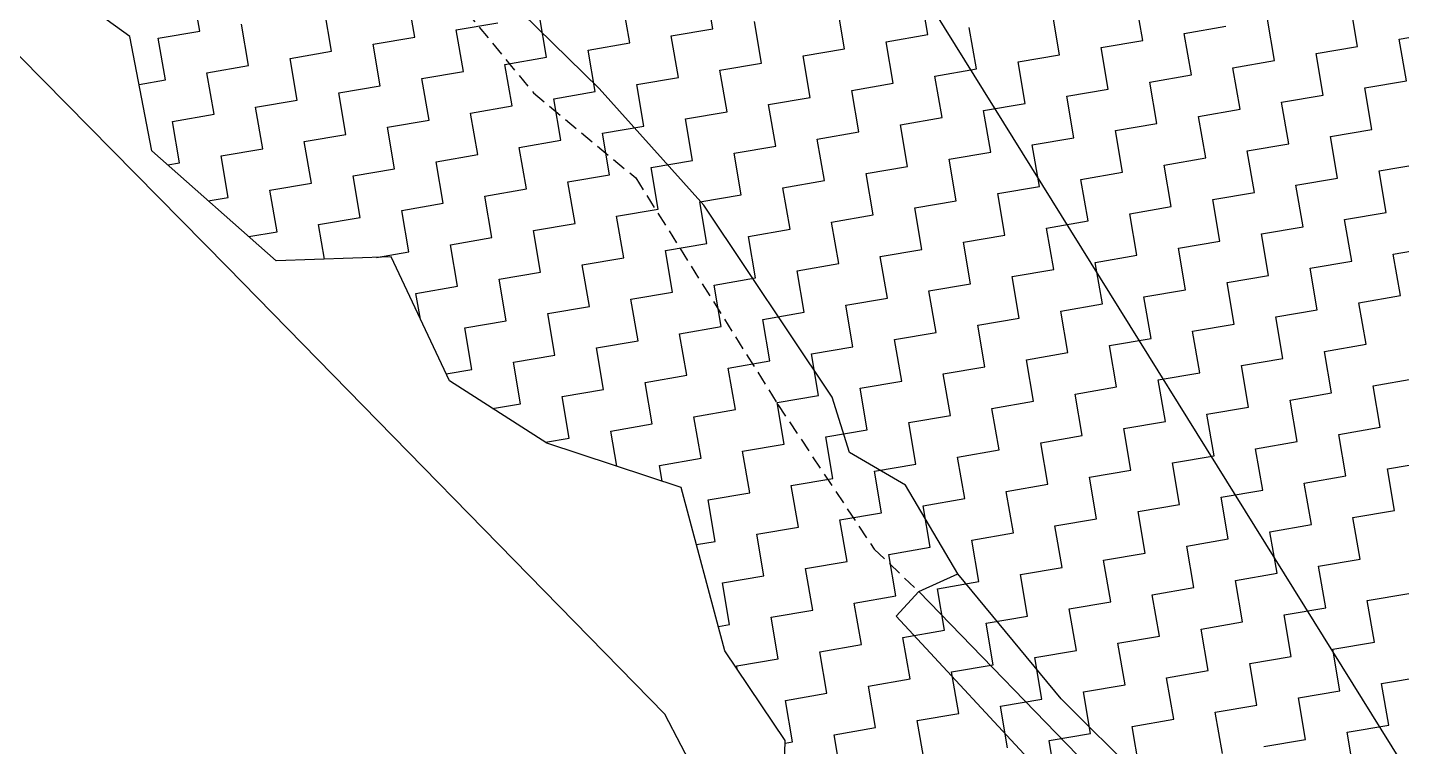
# Model space of a CAD drawing. Header units: metres. Extents: x 284659 to 287373, y 2024377 to 2026607.
# Drawn here: x 284951.5 to 285445.3, y 2025664.8 to 2025923.4 of the extents above; entities that cross this region are included whole.
import ezdxf

# ---------------------------------------------------------------- set-up
doc = ezdxf.new("R2010")
doc.units = ezdxf.units.M
doc.header["$MEASUREMENT"] = 0
doc.linetypes.add('DASHED', pattern=[0.75, 0.5, -0.25])
for name, color, linetype in [('LINE_FOOTPATH', 1, 'DASHED'), ('OFF', 1, 'Continuous'), ('OTHERS', 1, 'Continuous'), ('POLY_HATCH', 12, 'Continuous'), ('POLY_PARCEL', 6, 'Continuous'), ('POLY_ROAD', 30, 'Continuous'), ('V_BOUND_LINE', 7, 'Continuous')]:
    doc.layers.add(name, color=color, linetype=linetype)

msp = doc.modelspace()

# ---------------------------------------------------------------- linework, layer by layer
at = {"layer": 'LINE_FOOTPATH', "ltscale": 10}
for p, q in [((285080.47, 2025964.03), (285133.32, 2025899.92)), ((285133.32, 2025899.92), (285170.13, 2025869.31)), ((285170.13, 2025869.31), (285221.21, 2025787.79)), ((285221.21, 2025787.79), (285255.82, 2025735.76)), ((285255.82, 2025735.76), (285271.79, 2025720.58))]:
    msp.add_line(p, q, dxfattribs=at)
at = {"layer": 'OFF'}
msp.add_line((285271.79, 2025720.58), (285285.9, 2025726.94), dxfattribs=at)
at = {"layer": 'OTHERS'}
for p, q in [((285156.99, 2025901.5), (285116.79, 2025940.8)), ((285194.63, 2025859.5), (285156.99, 2025901.5)), ((285240.72, 2025790.43), (285194.63, 2025859.5)), ((285246.98, 2025770.6), (285240.72, 2025790.43)), ((285267.06, 2025758.84), (285246.98, 2025770.6)), ((285285.9, 2025726.94), (285267.06, 2025758.84))]:
    msp.add_line(p, q, dxfattribs=at)
at = {"layer": 'POLY_HATCH'}
for p, q in [((284988.22, 2025920.23), (284952.55, 2025946.24)), ((284996.23, 2025879.07), (284988.22, 2025920.23)), ((285040.86, 2025839.47), (284996.23, 2025879.07)), ((285082.22, 2025840.9), (285040.86, 2025839.47)), ((285103.12, 2025796.29), (285082.22, 2025840.9)), ((285138.17, 2025773.95), (285103.12, 2025796.29)), ((285186.42, 2025757.94), (285138.17, 2025773.95)), ((285202.18, 2025699.21), (285186.42, 2025757.94)), ((285223.79, 2025667), (285202.18, 2025699.21)), ((285223.03, 2025632.85), (285223.79, 2025667))]:
    msp.add_line(p, q, dxfattribs=at)
at = {"layer": 'POLY_HATCH', "linetype": 'Continuous'}
for p, q in [((285013.42, 2025922.08), (285010.86, 2025937.02)), ((285197.8, 2025922.98), (285195.23, 2025937.91)), ((285275.05, 2025920.86), (285272.48, 2025935.8)), ((285090.67, 2025919.96), (285088.11, 2025934.9)), ((285167.92, 2025917.85), (285165.36, 2025932.79)), ((285245.17, 2025915.73), (285242.61, 2025930.67)), ((285352.3, 2025918.74), (285349.73, 2025933.68)), ((285429.55, 2025916.63), (285426.98, 2025931.57)), ((285060.8, 2025914.84), (285058.23, 2025929.77)), ((285138.05, 2025912.72), (285135.48, 2025927.66)), ((285322.42, 2025913.62), (285319.86, 2025928.55)), ((285399.67, 2025911.5), (285397.11, 2025926.44)), ((284998.48, 2025919.52), (285013.42, 2025922.08)), ((285030.92, 2025909.71), (285028.36, 2025924.64)), ((285105.61, 2025922.53), (285120.55, 2025925.09)), ((285108.17, 2025907.59), (285105.61, 2025922.53)), ((285182.86, 2025920.41), (285197.8, 2025922.98)), ((285215.3, 2025910.6), (285212.73, 2025925.54)), ((285260.11, 2025918.3), (285275.05, 2025920.86)), ((285292.55, 2025908.49), (285289.98, 2025923.42)), ((285367.23, 2025921.31), (285382.17, 2025923.87)), ((285369.8, 2025906.37), (285367.23, 2025921.31)), ((285444.48, 2025919.19), (285459.42, 2025921.76)), ((285001.05, 2025904.58), (284998.48, 2025919.52)), ((285075.73, 2025917.4), (285090.67, 2025919.96)), ((285078.3, 2025902.46), (285075.73, 2025917.4)), ((285152.98, 2025915.28), (285167.92, 2025917.85)), ((285185.42, 2025905.48), (285182.86, 2025920.41)), ((285262.67, 2025903.36), (285260.11, 2025918.3)), ((285337.36, 2025916.18), (285352.3, 2025918.74)), ((285339.92, 2025901.24), (285337.36, 2025916.18)), ((285414.61, 2025914.06), (285429.55, 2025916.63)), ((285447.05, 2025904.25), (285444.48, 2025919.19)), ((285045.86, 2025912.27), (285060.8, 2025914.84)), ((285048.42, 2025897.33), (285045.86, 2025912.27)), ((285123.11, 2025910.16), (285138.05, 2025912.72)), ((285155.55, 2025900.35), (285152.98, 2025915.28)), ((285230.24, 2025913.17), (285245.17, 2025915.73)), ((285232.8, 2025898.23), (285230.24, 2025913.17)), ((285307.49, 2025911.05), (285322.42, 2025913.62)), ((285310.05, 2025896.11), (285307.49, 2025911.05)), ((285384.74, 2025908.94), (285399.67, 2025911.5)), ((285417.17, 2025899.13), (285414.61, 2025914.06)), ((285015.99, 2025907.14), (285030.92, 2025909.71)), ((285018.55, 2025892.21), (285015.99, 2025907.14)), ((285093.24, 2025905.03), (285108.17, 2025907.59)), ((285125.67, 2025895.22), (285123.11, 2025910.16)), ((285200.36, 2025908.04), (285215.3, 2025910.6)), ((285202.92, 2025893.1), (285200.36, 2025908.04)), ((285277.61, 2025905.92), (285292.55, 2025908.49)), ((285354.86, 2025903.81), (285369.8, 2025906.37)), ((285387.3, 2025894), (285384.74, 2025908.94)), ((284991.58, 2025902.95), (285001.05, 2025904.58)), ((285063.36, 2025899.9), (285078.3, 2025902.46)), ((285095.8, 2025890.09), (285093.24, 2025905.03)), ((285170.49, 2025902.91), (285185.42, 2025905.48)), ((285173.05, 2025887.97), (285170.49, 2025902.91)), ((285247.74, 2025900.79), (285262.67, 2025903.36)), ((285280.17, 2025890.99), (285277.61, 2025905.92)), ((285324.99, 2025898.68), (285339.92, 2025901.24)), ((285357.43, 2025888.87), (285354.86, 2025903.81)), ((285432.11, 2025901.69), (285447.05, 2025904.25)), ((285434.68, 2025886.75), (285432.11, 2025901.69)), ((285033.49, 2025894.77), (285048.42, 2025897.33)), ((285065.93, 2025884.96), (285063.36, 2025899.9)), ((285140.61, 2025897.78), (285155.55, 2025900.35)), ((285143.18, 2025882.85), (285140.61, 2025897.78)), ((285217.86, 2025895.67), (285232.8, 2025898.23)), ((285250.3, 2025885.86), (285247.74, 2025900.79)), ((285295.11, 2025893.55), (285310.05, 2025896.11)), ((285327.55, 2025883.74), (285324.99, 2025898.68)), ((285402.24, 2025896.56), (285417.17, 2025899.13)), ((285404.8, 2025881.63), (285402.24, 2025896.56)), ((285003.61, 2025889.64), (285018.55, 2025892.21)), ((285036.05, 2025879.83), (285033.49, 2025894.77)), ((285110.74, 2025892.65), (285125.67, 2025895.22)), ((285113.3, 2025877.72), (285110.74, 2025892.65)), ((285187.99, 2025890.54), (285202.92, 2025893.1)), ((285220.43, 2025880.73), (285217.86, 2025895.67)), ((285297.68, 2025878.61), (285295.11, 2025893.55)), ((285372.36, 2025891.43), (285387.3, 2025894)), ((285374.93, 2025876.5), (285372.36, 2025891.43)), ((285006.18, 2025874.7), (285003.61, 2025889.64)), ((285080.86, 2025887.53), (285095.8, 2025890.09)), ((285083.43, 2025872.59), (285080.86, 2025887.53)), ((285158.11, 2025885.41), (285173.05, 2025887.97)), ((285190.55, 2025875.6), (285187.99, 2025890.54)), ((285265.24, 2025888.42), (285280.17, 2025890.99)), ((285267.8, 2025873.48), (285265.24, 2025888.42)), ((285342.49, 2025886.31), (285357.43, 2025888.87)), ((285345.05, 2025871.37), (285342.49, 2025886.31)), ((285419.74, 2025884.19), (285434.68, 2025886.75)), ((285050.99, 2025882.4), (285065.93, 2025884.96)), ((285053.55, 2025867.46), (285050.99, 2025882.4)), ((285128.24, 2025880.28), (285143.18, 2025882.85)), ((285160.68, 2025870.47), (285158.11, 2025885.41)), ((285235.36, 2025883.29), (285250.3, 2025885.86)), ((285237.93, 2025868.36), (285235.36, 2025883.29)), ((285312.61, 2025881.18), (285327.55, 2025883.74)), ((285389.86, 2025879.06), (285404.8, 2025881.63)), ((285422.3, 2025869.25), (285419.74, 2025884.19)), ((285021.11, 2025877.27), (285036.05, 2025879.83)), ((285023.68, 2025862.33), (285021.11, 2025877.27)), ((285098.36, 2025875.15), (285113.3, 2025877.72)), ((285130.8, 2025865.34), (285128.24, 2025880.28)), ((285205.49, 2025878.17), (285220.43, 2025880.73)), ((285208.05, 2025863.23), (285205.49, 2025878.17)), ((285282.74, 2025876.05), (285297.68, 2025878.61)), ((285315.18, 2025866.24), (285312.61, 2025881.18)), ((285359.99, 2025873.93), (285374.93, 2025876.5)), ((285392.43, 2025864.12), (285389.86, 2025879.06)), ((285001.96, 2025873.98), (285006.18, 2025874.7)), ((285068.49, 2025870.02), (285083.43, 2025872.59)), ((285100.93, 2025860.22), (285098.36, 2025875.15)), ((285175.61, 2025873.04), (285190.55, 2025875.6)), ((285178.18, 2025858.1), (285175.61, 2025873.04)), ((285252.86, 2025870.92), (285267.8, 2025873.48)), ((285285.3, 2025861.11), (285282.74, 2025876.05)), ((285330.11, 2025868.8), (285345.05, 2025871.37)), ((285362.55, 2025859), (285359.99, 2025873.93)), ((285437.24, 2025871.82), (285452.18, 2025874.38)), ((285439.8, 2025856.88), (285437.24, 2025871.82)), ((285038.62, 2025864.9), (285053.55, 2025867.46)), ((285071.05, 2025855.09), (285068.49, 2025870.02)), ((285145.74, 2025867.91), (285160.68, 2025870.47)), ((285148.3, 2025852.97), (285145.74, 2025867.91)), ((285222.99, 2025865.79), (285237.93, 2025868.36)), ((285255.43, 2025855.98), (285252.86, 2025870.92)), ((285332.68, 2025853.87), (285330.11, 2025868.8)), ((285407.37, 2025866.69), (285422.3, 2025869.25)), ((285409.93, 2025851.75), (285407.37, 2025866.69)), ((285016.49, 2025861.1), (285023.68, 2025862.33)), ((285041.18, 2025849.96), (285038.62, 2025864.9)), ((285115.87, 2025862.78), (285130.8, 2025865.34)), ((285118.43, 2025847.84), (285115.87, 2025862.78)), ((285193.12, 2025860.66), (285208.05, 2025863.23)), ((285225.55, 2025850.85), (285222.99, 2025865.79)), ((285300.24, 2025863.68), (285315.18, 2025866.24)), ((285302.8, 2025848.74), (285300.24, 2025863.68)), ((285377.49, 2025861.56), (285392.43, 2025864.12)), ((285380.05, 2025846.62), (285377.49, 2025861.56)), ((285085.99, 2025857.65), (285100.93, 2025860.22)), ((285088.56, 2025842.71), (285085.99, 2025857.65)), ((285163.24, 2025855.54), (285178.18, 2025858.1)), ((285195.68, 2025845.73), (285193.12, 2025860.66)), ((285270.37, 2025858.55), (285285.3, 2025861.11)), ((285272.93, 2025843.61), (285270.37, 2025858.55)), ((285347.62, 2025856.43), (285362.55, 2025859)), ((285424.87, 2025854.31), (285439.8, 2025856.88)), ((285056.12, 2025852.52), (285071.05, 2025855.09)), ((285058.25, 2025840.07), (285056.12, 2025852.52)), ((285133.37, 2025850.41), (285148.3, 2025852.97)), ((285165.81, 2025840.6), (285163.24, 2025855.54)), ((285240.49, 2025853.42), (285255.43, 2025855.98)), ((285243.06, 2025838.48), (285240.49, 2025853.42)), ((285317.74, 2025851.3), (285332.68, 2025853.87)), ((285350.18, 2025841.49), (285347.62, 2025856.43)), ((285394.99, 2025849.19), (285409.93, 2025851.75)), ((285427.43, 2025839.38), (285424.87, 2025854.31)), ((285031.01, 2025848.21), (285041.18, 2025849.96)), ((285103.49, 2025845.28), (285118.43, 2025847.84)), ((285135.93, 2025835.47), (285133.37, 2025850.41)), ((285210.62, 2025848.29), (285225.55, 2025850.85)), ((285213.18, 2025833.35), (285210.62, 2025848.29)), ((285287.87, 2025846.17), (285302.8, 2025848.74)), ((285320.31, 2025836.37), (285317.74, 2025851.3)), ((285397.56, 2025834.25), (285394.99, 2025849.19)), ((285076.93, 2025840.72), (285088.56, 2025842.71)), ((285106.06, 2025830.34), (285103.49, 2025845.28)), ((285180.74, 2025843.16), (285195.68, 2025845.73)), ((285183.31, 2025828.23), (285180.74, 2025843.16)), ((285257.99, 2025841.05), (285272.93, 2025843.61)), ((285290.43, 2025831.24), (285287.87, 2025846.17)), ((285365.12, 2025844.06), (285380.05, 2025846.62)), ((285367.68, 2025829.12), (285365.12, 2025844.06)), ((285442.37, 2025841.94), (285457.31, 2025844.51)), ((285444.93, 2025827), (285442.37, 2025841.94)), ((285150.87, 2025838.03), (285165.81, 2025840.6)), ((285153.43, 2025823.1), (285150.87, 2025838.03)), ((285228.12, 2025835.92), (285243.06, 2025838.48)), ((285260.56, 2025826.11), (285257.99, 2025841.05)), ((285335.24, 2025838.93), (285350.18, 2025841.49)), ((285337.81, 2025823.99), (285335.24, 2025838.93)), ((285412.49, 2025836.81), (285427.43, 2025839.38)), ((285415.06, 2025821.88), (285412.49, 2025836.81)), ((285120.99, 2025832.91), (285135.93, 2025835.47)), ((285123.56, 2025817.97), (285120.99, 2025832.91)), ((285198.24, 2025830.79), (285213.18, 2025833.35)), ((285230.68, 2025820.98), (285228.12, 2025835.92)), ((285305.37, 2025833.8), (285320.31, 2025836.37)), ((285307.93, 2025818.86), (285305.37, 2025833.8)), ((285382.62, 2025831.69), (285397.56, 2025834.25)), ((285091.12, 2025827.78), (285106.06, 2025830.34)), ((285092.71, 2025818.51), (285091.12, 2025827.78)), ((285168.37, 2025825.66), (285183.31, 2025828.23)), ((285200.81, 2025815.85), (285198.24, 2025830.79)), ((285275.49, 2025828.67), (285290.43, 2025831.24)), ((285278.06, 2025813.74), (285275.49, 2025828.67)), ((285352.74, 2025826.56), (285367.68, 2025829.12)), ((285385.18, 2025816.75), (285382.62, 2025831.69)), ((285429.99, 2025824.44), (285444.93, 2025827)), ((285138.5, 2025820.53), (285153.43, 2025823.1)), ((285170.93, 2025810.72), (285168.37, 2025825.66)), ((285245.62, 2025823.54), (285260.56, 2025826.11)), ((285248.18, 2025808.61), (285245.62, 2025823.54)), ((285322.87, 2025821.43), (285337.81, 2025823.99)), ((285355.31, 2025811.62), (285352.74, 2025826.56)), ((285432.56, 2025809.5), (285429.99, 2025824.44)), ((285108.62, 2025815.4), (285123.56, 2025817.97)), ((285141.06, 2025805.6), (285138.5, 2025820.53)), ((285215.75, 2025818.42), (285230.68, 2025820.98)), ((285218.31, 2025803.48), (285215.75, 2025818.42)), ((285293, 2025816.3), (285307.93, 2025818.86)), ((285325.43, 2025806.49), (285322.87, 2025821.43)), ((285400.12, 2025819.31), (285415.06, 2025821.88)), ((285402.68, 2025804.37), (285400.12, 2025819.31)), ((285111.19, 2025800.47), (285108.62, 2025815.4)), ((285185.87, 2025813.29), (285200.81, 2025815.85)), ((285188.44, 2025798.35), (285185.87, 2025813.29)), ((285263.12, 2025811.17), (285278.06, 2025813.74)), ((285295.56, 2025801.36), (285293, 2025816.3)), ((285370.25, 2025814.18), (285385.18, 2025816.75)), ((285372.81, 2025799.25), (285370.25, 2025814.18)), ((285156, 2025808.16), (285170.93, 2025810.72)), ((285158.56, 2025793.22), (285156, 2025808.16)), ((285233.25, 2025806.04), (285248.18, 2025808.61)), ((285265.69, 2025796.23), (285263.12, 2025811.17)), ((285340.37, 2025809.06), (285355.31, 2025811.62)), ((285342.94, 2025794.12), (285340.37, 2025809.06)), ((285417.62, 2025806.94), (285432.56, 2025809.5)), ((285126.12, 2025803.03), (285141.06, 2025805.6)), ((285128.69, 2025788.09), (285126.12, 2025803.03)), ((285203.37, 2025800.91), (285218.31, 2025803.48)), ((285235.81, 2025791.11), (285233.25, 2025806.04)), ((285310.5, 2025803.93), (285325.43, 2025806.49)), ((285313.06, 2025788.99), (285310.5, 2025803.93)), ((285387.75, 2025801.81), (285402.68, 2025804.37)), ((285420.19, 2025792), (285417.62, 2025806.94)), ((285101.91, 2025798.87), (285111.19, 2025800.47)), ((285173.5, 2025795.79), (285188.44, 2025798.35)), ((285205.94, 2025785.98), (285203.37, 2025800.91)), ((285280.62, 2025798.8), (285295.56, 2025801.36)), ((285283.19, 2025783.86), (285280.62, 2025798.8)), ((285357.87, 2025796.68), (285372.81, 2025799.25)), ((285390.31, 2025786.87), (285387.75, 2025801.81)), ((285143.62, 2025790.66), (285158.56, 2025793.22)), ((285176.06, 2025780.85), (285173.5, 2025795.79)), ((285250.75, 2025793.67), (285265.69, 2025796.23)), ((285253.31, 2025778.73), (285250.75, 2025793.67)), ((285328, 2025791.55), (285342.94, 2025794.12)), ((285360.44, 2025781.75), (285357.87, 2025796.68)), ((285435.12, 2025794.57), (285450.06, 2025797.13)), ((285437.69, 2025779.63), (285435.12, 2025794.57)), ((285118.67, 2025786.37), (285128.69, 2025788.09)), ((285146.19, 2025775.72), (285143.62, 2025790.66)), ((285220.87, 2025788.54), (285235.81, 2025791.11)), ((285223.44, 2025773.6), (285220.87, 2025788.54)), ((285298.12, 2025786.43), (285313.06, 2025788.99)), ((285330.56, 2025776.62), (285328, 2025791.55)), ((285405.25, 2025789.44), (285420.19, 2025792)), ((285407.81, 2025774.5), (285405.25, 2025789.44)), ((285191, 2025783.41), (285205.94, 2025785.98)), ((285193.56, 2025768.48), (285191, 2025783.41)), ((285268.25, 2025781.3), (285283.19, 2025783.86)), ((285300.69, 2025771.49), (285298.12, 2025786.43)), ((285375.37, 2025784.31), (285390.31, 2025786.87)), ((285377.94, 2025769.37), (285375.37, 2025784.31)), ((285161.13, 2025778.29), (285176.06, 2025780.85)), ((285163.3, 2025765.61), (285161.13, 2025778.29)), ((285238.38, 2025776.17), (285253.31, 2025778.73)), ((285270.81, 2025766.36), (285268.25, 2025781.3)), ((285345.5, 2025779.18), (285360.44, 2025781.75)), ((285348.06, 2025764.24), (285345.5, 2025779.18)), ((285422.75, 2025777.06), (285437.69, 2025779.63)), ((285137.67, 2025774.26), (285146.19, 2025775.72)), ((285208.5, 2025771.04), (285223.44, 2025773.6)), ((285240.94, 2025761.23), (285238.38, 2025776.17)), ((285315.63, 2025774.05), (285330.56, 2025776.62)), ((285318.19, 2025759.12), (285315.63, 2025774.05)), ((285392.88, 2025771.94), (285407.81, 2025774.5)), ((285425.31, 2025762.13), (285422.75, 2025777.06)), ((285178.63, 2025765.91), (285193.56, 2025768.48)), ((285211.07, 2025756.1), (285208.5, 2025771.04)), ((285285.75, 2025768.92), (285300.69, 2025771.49)), ((285288.32, 2025753.99), (285285.75, 2025768.92)), ((285363, 2025766.81), (285377.94, 2025769.37)), ((285395.44, 2025757), (285392.88, 2025771.94)), ((285179.61, 2025760.2), (285178.63, 2025765.91)), ((285255.88, 2025763.8), (285270.81, 2025766.36)), ((285258.44, 2025748.86), (285255.88, 2025763.8)), ((285333.13, 2025761.68), (285348.06, 2025764.24)), ((285365.57, 2025751.87), (285363, 2025766.81)), ((285440.25, 2025764.69), (285455.19, 2025767.26)), ((285442.82, 2025749.75), (285440.25, 2025764.69)), ((285226, 2025758.67), (285240.94, 2025761.23)), ((285228.57, 2025743.73), (285226, 2025758.67)), ((285303.25, 2025756.55), (285318.19, 2025759.12)), ((285335.69, 2025746.74), (285333.13, 2025761.68)), ((285410.38, 2025759.56), (285425.31, 2025762.13)), ((285412.94, 2025744.63), (285410.38, 2025759.56)), ((285196.13, 2025753.54), (285211.07, 2025756.1)), ((285198.69, 2025738.6), (285196.13, 2025753.54)), ((285273.38, 2025751.42), (285288.32, 2025753.99)), ((285305.82, 2025741.61), (285303.25, 2025756.55)), ((285380.5, 2025754.44), (285395.44, 2025757)), ((285383.07, 2025739.5), (285380.5, 2025754.44)), ((285243.5, 2025746.29), (285258.44, 2025748.86)), ((285275.94, 2025736.49), (285273.38, 2025751.42)), ((285350.63, 2025749.31), (285365.57, 2025751.87)), ((285353.19, 2025734.37), (285350.63, 2025749.31)), ((285427.88, 2025747.19), (285442.82, 2025749.75)), ((285213.63, 2025741.17), (285228.57, 2025743.73)), ((285246.07, 2025731.36), (285243.5, 2025746.29)), ((285320.75, 2025744.18), (285335.69, 2025746.74)), ((285323.32, 2025729.24), (285320.75, 2025744.18)), ((285398, 2025742.06), (285412.94, 2025744.63)), ((285430.44, 2025732.25), (285427.88, 2025747.19)), ((285191.92, 2025737.44), (285198.69, 2025738.6)), ((285216.19, 2025726.23), (285213.63, 2025741.17)), ((285290.88, 2025739.05), (285305.82, 2025741.61)), ((285293.44, 2025724.11), (285290.88, 2025739.05)), ((285368.13, 2025736.93), (285383.07, 2025739.5)), ((285400.57, 2025727.12), (285398, 2025742.06)), ((285261.01, 2025733.92), (285275.94, 2025736.49)), ((285263.57, 2025718.98), (285261.01, 2025733.92)), ((285338.26, 2025731.81), (285353.19, 2025734.37)), ((285370.69, 2025722), (285368.13, 2025736.93)), ((285231.13, 2025728.79), (285246.07, 2025731.36)), ((285233.7, 2025713.86), (285231.13, 2025728.79)), ((285308.38, 2025726.68), (285323.32, 2025729.24)), ((285340.82, 2025716.87), (285338.26, 2025731.81)), ((285415.51, 2025729.69), (285430.44, 2025732.25)), ((285418.07, 2025714.75), (285415.51, 2025729.69)), ((285201.26, 2025723.66), (285216.19, 2025726.23)), ((285203.82, 2025708.73), (285201.26, 2025723.66)), ((285278.51, 2025721.55), (285293.44, 2025724.11)), ((285310.95, 2025711.74), (285308.38, 2025726.68)), ((285385.63, 2025724.56), (285400.57, 2025727.12)), ((285388.2, 2025709.62), (285385.63, 2025724.56)), ((285248.63, 2025716.42), (285263.57, 2025718.98)), ((285281.07, 2025706.61), (285278.51, 2025721.55)), ((285355.76, 2025719.43), (285370.69, 2025722)), ((285358.32, 2025704.5), (285355.76, 2025719.43)), ((285433.01, 2025717.32), (285447.94, 2025719.88)), ((285218.76, 2025711.29), (285233.7, 2025713.86)), ((285251.2, 2025701.48), (285248.63, 2025716.42)), ((285325.88, 2025714.3), (285340.82, 2025716.87)), ((285328.45, 2025699.37), (285325.88, 2025714.3)), ((285403.13, 2025712.19), (285418.07, 2025714.75)), ((285435.57, 2025702.38), (285433.01, 2025717.32)), ((285199.81, 2025708.04), (285203.82, 2025708.73)), ((285221.32, 2025696.35), (285218.76, 2025711.29)), ((285296.01, 2025709.18), (285310.95, 2025711.74)), ((285298.57, 2025694.24), (285296.01, 2025709.18)), ((285373.26, 2025707.06), (285388.2, 2025709.62)), ((285405.7, 2025697.25), (285403.13, 2025712.19)), ((285266.13, 2025704.05), (285281.07, 2025706.61)), ((285268.7, 2025689.11), (285266.13, 2025704.05)), ((285343.38, 2025701.93), (285358.32, 2025704.5)), ((285375.82, 2025692.12), (285373.26, 2025707.06)), ((285236.26, 2025698.92), (285251.2, 2025701.48)), ((285238.82, 2025683.98), (285236.26, 2025698.92)), ((285313.51, 2025696.8), (285328.45, 2025699.37)), ((285345.95, 2025686.99), (285343.38, 2025701.93)), ((285420.63, 2025699.81), (285435.57, 2025702.38)), ((285423.2, 2025684.88), (285420.63, 2025699.81)), ((285206.38, 2025693.79), (285221.32, 2025696.35)), ((285206.58, 2025692.65), (285206.38, 2025693.79)), ((285283.64, 2025691.67), (285298.57, 2025694.24)), ((285316.07, 2025681.87), (285313.51, 2025696.8)), ((285390.76, 2025694.69), (285405.7, 2025697.25)), ((285393.32, 2025679.75), (285390.76, 2025694.69)), ((285253.76, 2025686.55), (285268.7, 2025689.11)), ((285286.2, 2025676.74), (285283.64, 2025691.67)), ((285360.89, 2025689.56), (285375.82, 2025692.12)), ((285363.45, 2025674.62), (285360.89, 2025689.56)), ((285438.14, 2025687.44), (285453.07, 2025690.01)), ((285223.89, 2025681.42), (285238.82, 2025683.98)), ((285256.32, 2025671.61), (285253.76, 2025686.55)), ((285331.01, 2025684.43), (285345.95, 2025686.99)), ((285333.58, 2025669.49), (285331.01, 2025684.43)), ((285408.26, 2025682.31), (285423.2, 2025684.88)), ((285440.7, 2025672.5), (285438.14, 2025687.44)), ((285226.45, 2025666.48), (285223.89, 2025681.42)), ((285301.14, 2025679.3), (285316.07, 2025681.87)), ((285303.7, 2025664.36), (285301.14, 2025679.3)), ((285378.39, 2025677.18), (285393.32, 2025679.75)), ((285410.83, 2025667.38), (285408.26, 2025682.31)), ((285271.26, 2025674.17), (285286.2, 2025676.74)), ((285273.83, 2025659.24), (285271.26, 2025674.17)), ((285348.51, 2025672.06), (285363.45, 2025674.62)), ((285380.95, 2025662.25), (285378.39, 2025677.18)), ((285241.39, 2025669.04), (285256.32, 2025671.61)), ((285243.95, 2025654.11), (285241.39, 2025669.04)), ((285318.64, 2025666.93), (285333.58, 2025669.49)), ((285351.08, 2025657.12), (285348.51, 2025672.06)), ((285425.76, 2025669.94), (285440.7, 2025672.5)), ((285428.33, 2025655), (285425.76, 2025669.94)), ((285223.76, 2025666.02), (285226.45, 2025666.48)), ((285321.2, 2025651.99), (285318.64, 2025666.93)), ((285395.89, 2025664.81), (285410.83, 2025667.38))]:
    msp.add_line(p, q, dxfattribs=at)
at = {"layer": 'POLY_PARCEL'}
for p, q in [((285459.51, 2025636.44), (285232.18, 2026002.07)), ((285263.74, 2025711.75), (285271.79, 2025720.58)), ((285378.18, 2025588.31), (285263.74, 2025711.75))]:
    msp.add_line(p, q, dxfattribs=at)
at = {"layer": 'POLY_ROAD'}
for p, q in [((285323.05, 2025681.97), (285285.9, 2025726.94)), ((285271.79, 2025720.58), (285346.89, 2025643.19)), ((285392.01, 2025613.36), (285323.05, 2025681.97))]:
    msp.add_line(p, q, dxfattribs=at)
at = {"layer": 'V_BOUND_LINE'}
for p, q in [((285023.23, 2025837.32), (284756.24, 2026108.21)), ((285180.56, 2025676.4), (285023.23, 2025837.32)), ((285241.14, 2025560.89), (285180.56, 2025676.4))]:
    msp.add_line(p, q, dxfattribs=at)

doc.saveas('drawing.dxf')
